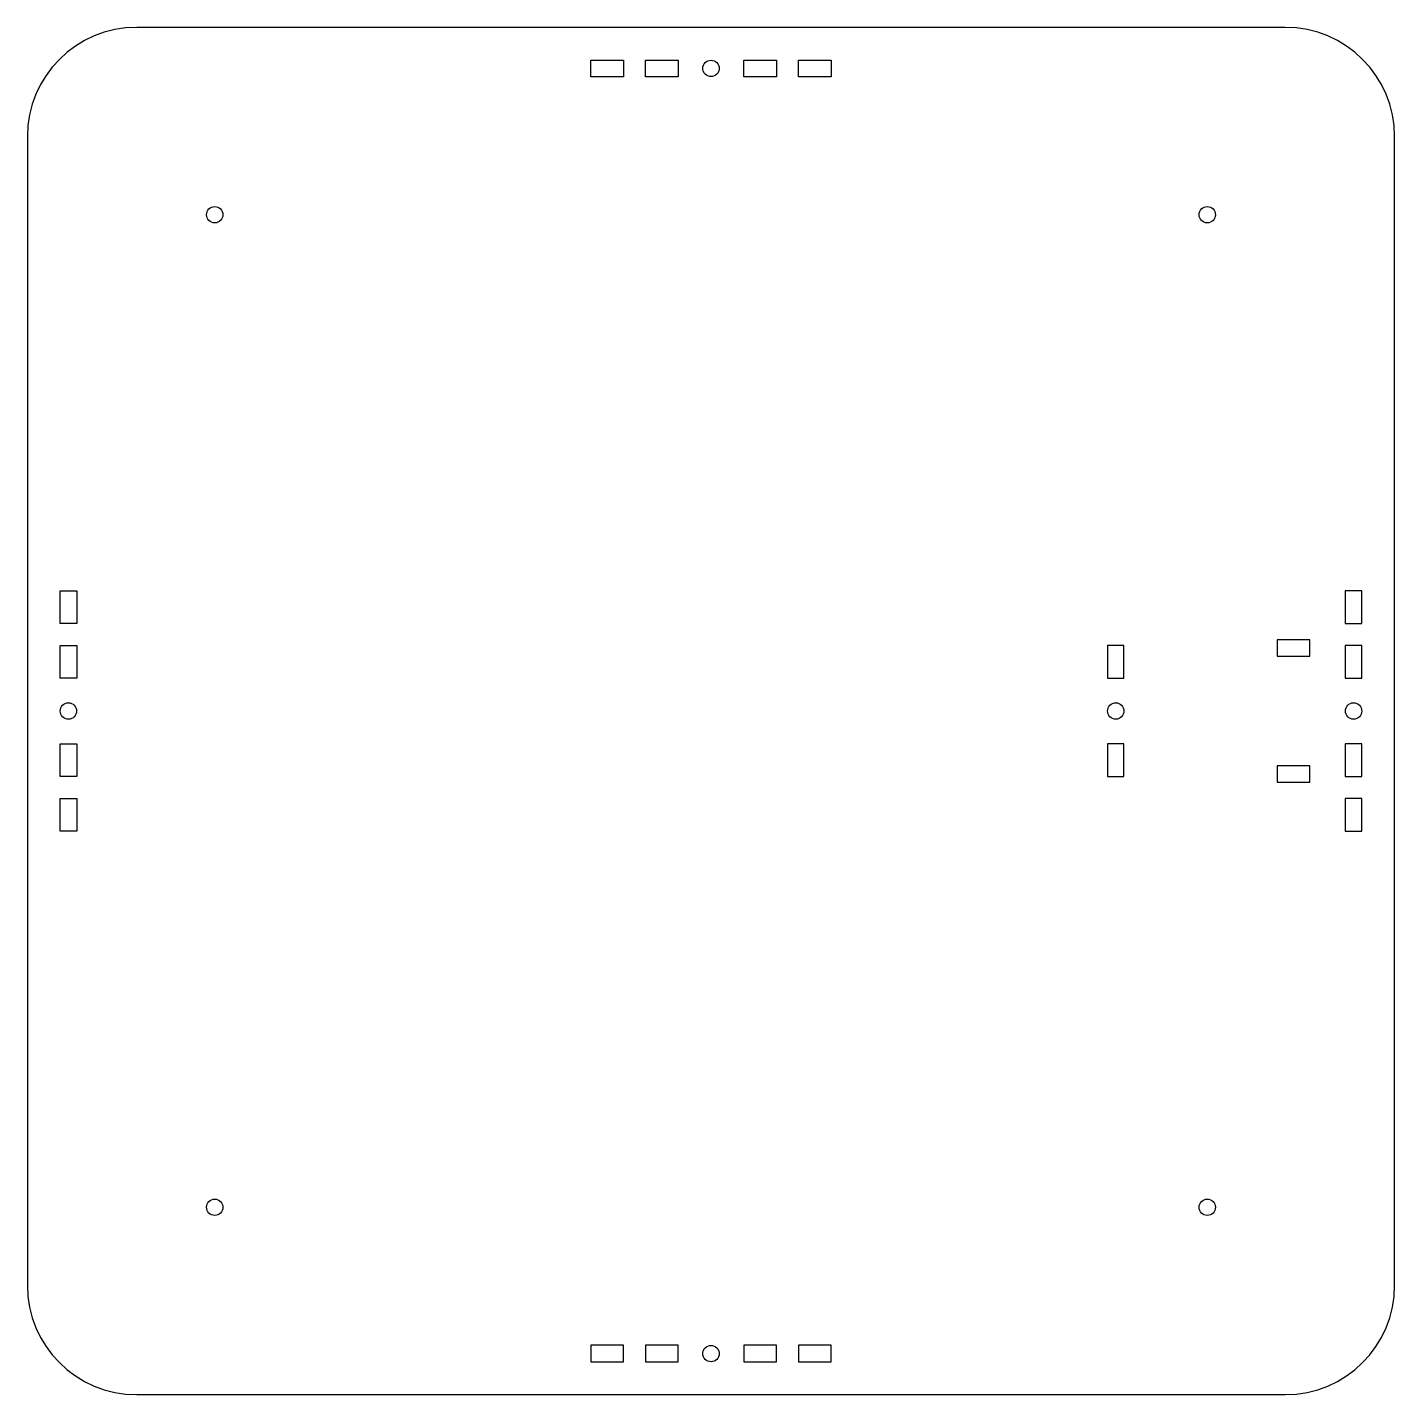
# Model space of a CAD drawing. Header units: millimetres. Extents: x -125 to 125, y -125 to 125.
import ezdxf

# ---------------------------------------------------------------- set-up
doc = ezdxf.new("R2010")
doc.units = ezdxf.units.MM
doc.layers.add('Shape2DView020', color=7, linetype='CONTINUOUS')

msp = doc.modelspace()

# ---------------------------------------------------------------- linework, layer by layer
at = {"layer": 'Shape2DView020'}
for p, q in [((105, 125), (-105, 125)), ((-22, 115.98), (-22, 119)), ((-22, 119), (-16, 119)), ((-16, 119), (-16, 115.98)), ((-12, 115.98), (-12, 119)), ((-12, 119), (-6, 119)), ((-6, 119), (-6, 115.98)), ((6, 115.98), (6, 119)), ((6, 119), (12, 119)), ((12, 119), (12, 115.98)), ((16, 115.98), (16, 119)), ((16, 119), (22, 119)), ((22, 119), (22, 115.98)), ((-16, 115.98), (-22, 115.98)), ((-6, 115.98), (-12, 115.98)), ((12, 115.98), (6, 115.98)), ((22, 115.98), (16, 115.98)), ((-125, 105), (-125, -105)), ((125, -105), (125, 105)), ((-119, 16), (-119, 22)), ((-119, 22), (-115.98, 22)), ((-115.98, 22), (-115.98, 16)), ((115.98, 22), (115.98, 16)), ((119, 22), (115.98, 22)), ((119, 16), (119, 22)), ((-115.98, 16), (-119, 16)), ((115.98, 16), (119, 16)), ((103.5, 13.02), (103.5, 10)), ((109.5, 13.02), (103.5, 13.02)), ((109.5, 10), (109.5, 13.02)), ((-119, 6), (-119, 12)), ((-119, 12), (-115.98, 12)), ((-115.98, 12), (-115.98, 6)), ((72.49, 12), (72.49, 6)), ((75.51, 12), (72.49, 12)), ((75.51, 6), (75.51, 12)), ((103.5, 10), (109.5, 10)), ((115.98, 12), (115.98, 6)), ((119, 12), (115.98, 12)), ((119, 6), (119, 12)), ((-115.98, 6), (-119, 6)), ((72.49, 6), (75.51, 6)), ((115.98, 6), (119, 6)), ((-119, -12), (-119, -6)), ((-119, -6), (-115.98, -6)), ((-115.98, -6), (-115.98, -12)), ((72.49, -6), (72.49, -12)), ((75.51, -6), (72.49, -6)), ((75.51, -12), (75.51, -6)), ((115.98, -6), (115.98, -12)), ((119, -6), (115.98, -6)), ((119, -12), (119, -6)), ((103.5, -10), (103.5, -13.02)), ((109.5, -10), (103.5, -10)), ((109.5, -13.02), (109.5, -10)), ((-115.98, -12), (-119, -12)), ((72.49, -12), (75.51, -12)), ((115.98, -12), (119, -12)), ((103.5, -13.02), (109.5, -13.02)), ((-119, -22), (-119, -16)), ((-119, -16), (-115.98, -16)), ((-115.98, -16), (-115.98, -22)), ((115.98, -16), (115.98, -22)), ((119, -16), (115.98, -16)), ((119, -22), (119, -16)), ((-115.98, -22), (-119, -22)), ((115.98, -22), (119, -22)), ((-22, -115.98), (-22, -119)), ((-16, -115.98), (-22, -115.98)), ((-16, -119), (-16, -115.98)), ((-12, -115.98), (-12, -119)), ((-6, -115.98), (-12, -115.98)), ((-6, -119), (-6, -115.98)), ((6, -115.98), (6, -119)), ((12, -115.98), (6, -115.98)), ((12, -119), (12, -115.98)), ((16, -115.98), (16, -119)), ((22, -115.98), (16, -115.98)), ((22, -119), (22, -115.98)), ((-22, -119), (-16, -119)), ((-12, -119), (-6, -119)), ((6, -119), (12, -119)), ((16, -119), (22, -119)), ((-105, -125), (105, -125))]:
    msp.add_line(p, q, dxfattribs=at)
for centre in [(0, 117.49), (-90.74, 90.74), (90.74, 90.74), (-117.49, 0), (74, 0), (117.49, 0), (-90.74, -90.74), (90.74, -90.74), (0, -117.49)]:
    msp.add_circle(centre, 1.5, dxfattribs=at)
for centre, start, end in [((-105, 105), 90, 180), ((105, 105), 0, 90), ((-105, -105), 180, -90), ((105, -105), -90, 0)]:
    msp.add_arc(centre, 20, start, end, dxfattribs=at)

doc.saveas('drawing.dxf')
